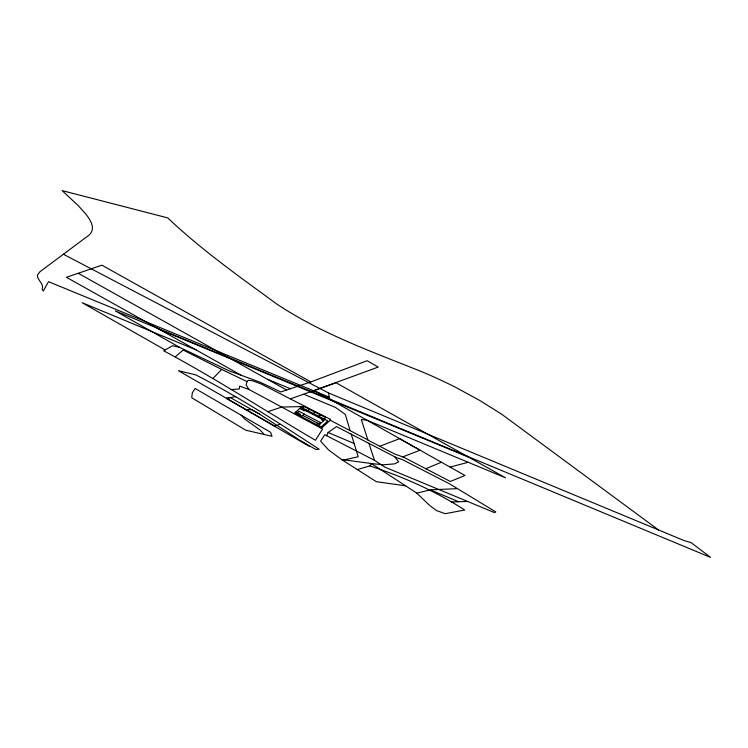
<?xml version="1.0" encoding="UTF-8"?>
<svg xmlns="http://www.w3.org/2000/svg" width="748" height="748" viewBox="0 0 748 748"><rect width="100%" height="100%" fill="white"/><g stroke="black" fill="none" stroke-linecap="round" stroke-linejoin="round"><path stroke-width="1.12" d="M321.294 428.342L330.457 420.03L330.261 419.282L261.576 384.182L252.88 380.844L248.308 380.246L247.036 381.583L246.157 384.968L248.934 389.484L322.575 429.025L315.432 440.263C264.783 410.568 215.48 378.394 163.662 350.784L172.554 345.726L179.557 347.334L229.168 370.868L260.117 382.191L280.827 391.952L310.841 381.919L367.146 360.723L378.208 367.053L310.99 391.728M326.642 435.682L328.129 432.466L336.469 426.584L396.692 457.776L402.368 459.571L449.754 483.965L495.774 511.922L494.54 512.623L384.855 467.126L374.468 460.301L324.782 434.728L320.621 441.17L328.671 450.006L341.565 459.543L376.3 481.675L405.687 485.845L416.795 493.166L429.502 505.293L436.29 510.463L445.125 513.698L464.732 510.005C435.261 491.034 403.079 476.728 369.802 465.901L357.273 469.576M369.802 465.901L371.625 463.713M212.862 378.572L221.698 369.437L247.036 381.583M299.209 415.608L300.612 414.345L295.881 411.914M305.81 409.624L304.408 410.895L299.686 408.464M307.148 411.428L309.522 409.278M312.542 414.205L314.917 412.045M317.937 416.973L320.312 414.822M316.469 424.481L317.863 423.209M323.061 418.487L321.668 419.759L323.613 420.759M318.919 423.751L320.34 422.452L304.165 414.14M318.414 425.481L325.015 419.497M175.528 356.674L183.129 350.017L221.698 369.437M329.148 397.16L48.517 281.659L43.234 291.094L42.159 288.99C44.254 283.773 37.26 280.35 37.4 275.133L39.925 271.748L88.227 235.751C91.948 233.254 93.444 228.355 91.77 224.194A122.934 30.154 25.8 0 0 85.496 213.676L78.185 205.578L62.131 190.6L167.767 217.911C201.352 249.823 239.369 276.601 276.648 303.931C320.06 332.916 369.484 350.812 417.636 370.054A122.195 29.976 25.8 0 1 455.71 387.38L479.945 400.573L501.74 414.261L658.539 529.958L683.99 540.552L690.956 542.506L710.6 557.4L328.83 398.675L115.36 310.944L179.557 347.334M465.939 455.635L505.536 477.813L366.707 420.096L361.312 419.506L367.932 440.105L394.579 453.971L403.957 457.327L425.836 468.725L441.414 462.227M379.788 446.276L399.544 438.674L420.058 450.212L402.733 456.888M290.346 398.89L336.002 382.742L468.631 457.15L160.025 329.69L66.422 277.302L101.934 265.194L310.841 381.919M268.046 411.662L281.706 407.052L305.184 406.482M328.83 398.675L450.053 467.098L468.145 462.283M279.995 424.219L274.217 426.341L274.778 426.042L178.407 370.718L195.789 374.898C238.593 396.721 278.957 423.031 319.153 449.23L315.834 449.454L301.519 441.292M416.795 493.166L430.268 489.856L456.813 488.678M226.345 398.432L309.635 446.556L259.388 413.999L230.319 397.553L226.345 398.432L235.826 396.552M344.192 459.889L358.208 456.757L351.177 433.99M231.179 389.624L239.267 388.96L239.687 386.108L248.934 389.484M451.166 501.955L467.659 501.478M245.409 409.614L251.637 409.614L259.388 413.999M371.756 463.564L341.565 459.543M264.287 434.513L272.02 436.29L270.58 432.297L195.078 388.455L192.311 392.775L191.75 397.758L245.793 430.212L264.287 434.513L260.173 430.091L245.035 419.282L241.127 415.196M196.322 349.999L82.084 302.678L165.14 349.942M267.354 379.245L290.383 388.726M329.391 398.899L328.568 392.981L658.539 529.958M303.847 394.271L335.609 407.501L345.239 414.355L350.12 430.661L367.876 439.908M430.268 489.856L458.636 501.74M328.129 432.466L354.356 443.62M328.568 392.981L63.346 254.226M302.734 415.439L319.817 424.209M425.836 468.725L450.333 481.488L464.966 475.466L450.053 467.098M350.12 430.661L330.569 420.46L330.261 419.282M157.398 328.222L241.127 375.216M78.456 273.385L286.549 389.998M314.431 390.503L331.336 400.087M405.687 485.845L371.317 463.517L383.219 464.807L394.57 463.872L398.684 461.825L394.748 456.766M368.895 443.284L374.468 460.301M301.079 407.202L294.488 413.186L321.191 426.902L327.792 420.918L301.079 407.202M298.91 411.25L296.535 413.401L301.921 416.169L304.296 414.018L298.91 411.25M304.137 406.51L301.762 408.66L323.332 419.74L325.707 417.59L304.137 406.51"/></g></svg>
